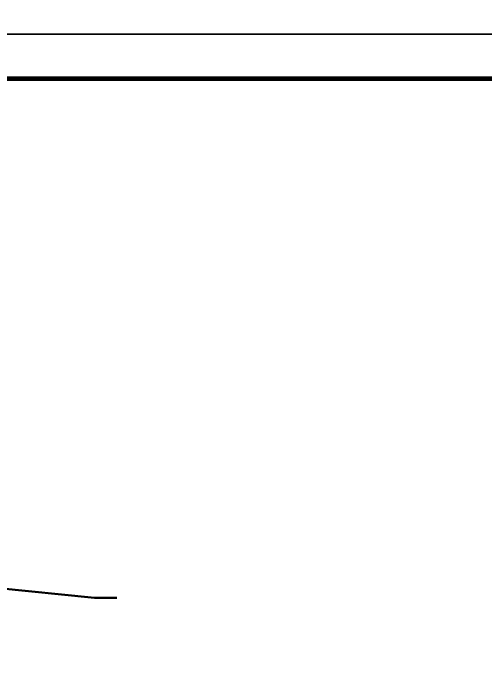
# Model space of a CAD drawing. Extents: x 3335981 to 3441081, y -1359715 to -1003315.
# Drawn here: x 3381516 to 3392151, y -1314813 to -1299845 of the extents above; entities that cross this region are included whole.
import ezdxf

# ---------------------------------------------------------------- set-up
doc = ezdxf.new("R2010")
doc.units = 0
doc.header["$LTSCALE"] = 1000
doc.header["$MEASUREMENT"] = 0
doc.layers.get('0').update_dxf_attribs({"color": 2})
doc.layers.add('PUB_TITLE', color=4, linetype='Continuous')

msp = doc.modelspace()

# ---------------------------------------------------------------- linework, layer by layer
at = {"linetype": 'ByBlock', "lineweight": 50, "ltscale": 0.01}
for p, q in [((3380346, -1312695), (3383346, -1312995)), ((3383346, -1312995), (3383846, -1312995))]:
    msp.add_line(p, q, dxfattribs=at)
at = {"layer": 'PUB_TITLE', "linetype": 'ByBlock'}
for points in [[(3335981, -1300315), (3441081, -1300315), (3441081, -1240915), (3335981, -1240915)], [(3335981, -1359715), (3441081, -1359715), (3441081, -1300315), (3335981, -1300315)]]:
    msp.add_lwpolyline(points, close=True, dxfattribs=at)
at = {"layer": 'PUB_TITLE', "linetype": 'ByBlock', "const_width": 100}
msp.add_lwpolyline([(3338481, -1358715), (3440081, -1358715), (3440081, -1301315), (3338481, -1301315)], close=True, dxfattribs=at)

doc.saveas('drawing.dxf')
